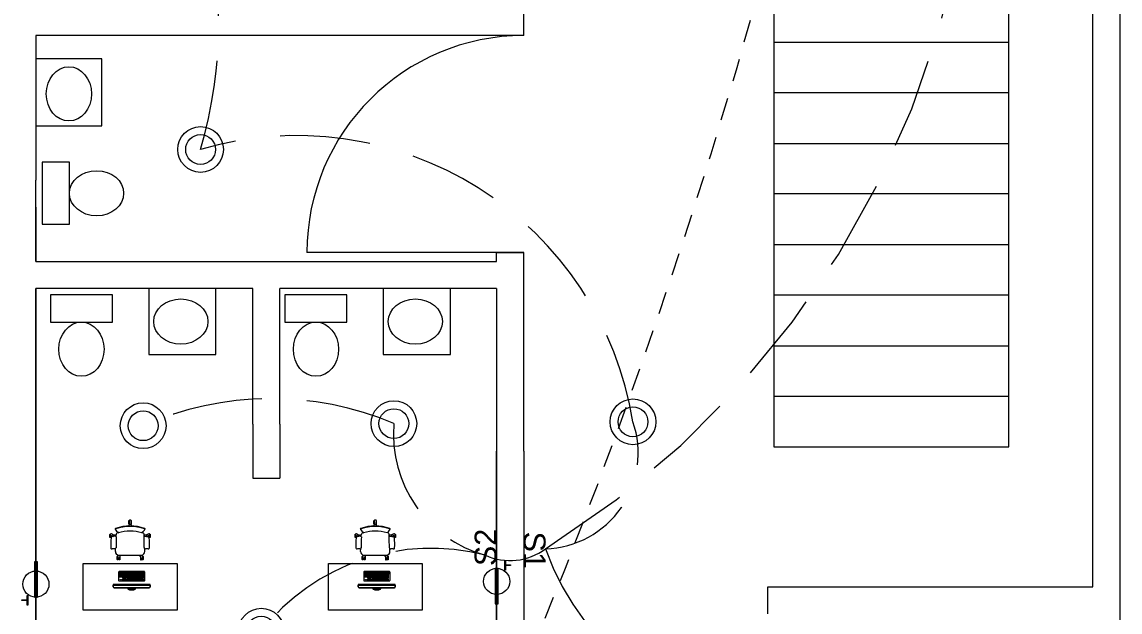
# Model space of a CAD drawing. Header units: millimetres. Extents: x -461 to 1315, y -154 to 152.
# Drawn here: x -433.88 to -427.81, y -151.2 to -147.94 of the extents above; entities that cross this region are included whole.
import ezdxf

# ---------------------------------------------------------------- set-up
doc = ezdxf.new("R2010")
doc.units = ezdxf.units.MM
doc.linetypes.add('DASHED', pattern=[0.75, 0.5, -0.25])
doc.linetypes.add('HIDDEN2', pattern=[0.1875, 0.125, -0.0625])
doc.layers.get('0').update_dxf_attribs({"lineweight": 13})
for name, color, linetype, lineweight in [('A-DOOR', 251, 'Continuous', 13), ('A-FURN', 46, 'Continuous', 13), ('A-WALL', 253, 'Continuous', 15), ('C-SSWR', 3, 'Continuous', 13), ('E-CABL', 201, 'HIDDEN2', 13), ('E-CONT', 222, 'DASHED', 13), ('E-LITE', 40, 'Continuous', 13), ('E-LTNG', 40, 'Continuous', 13), ('S-STRS', 4, 'Continuous', 13)]:
    doc.layers.add(name, color=color, linetype=linetype, lineweight=lineweight)
doc.styles.get("Standard").update_dxf_attribs({"font": 'arial.ttf'})

# ---------------------------------------------------------------- blocks, each defined once
blk = doc.blocks.new('RETIE-PANELLED18W')
at = {"lineweight": 5}
for radius in [28.2, 18.4]:
    blk.add_circle((1123.2, 1710.9), radius, dxfattribs=at)
blk = doc.blocks.new('RETIE-INTERRUPTORSENCILLO')
at = {"insert": (1124.12, 1538.77), "char_height": 18.612, "attachment_point": 1}
blk.add_mtext_dynamic_manual_height_columns('S2', width=368.9641, gutter_width=93.06, heights=[0], dxfattribs=at)
blk = doc.blocks.new('RETIE-INTERRUPTORSENCILLOIND')
at = {"insert": (1125.5, 1500.32), "char_height": 2.5, "attachment_point": 1}
blk.add_mtext_dynamic_manual_height_columns('{\\H7.4448x;S1}', width=81.3482, gutter_width=12.5, heights=[15.73], dxfattribs=at)
blk = doc.blocks.new('RETIE-Toma corriente monofásico')
h = blk.add_hatch(color=256)
h.dxf.hatch_style = 1
h.paths.add_polyline_path([(-177, 21), (-305, 21), (-305, 11), (-177, 11, -0.014858)])
h.paths.add_polyline_path([(176, 21), (-177, 21, 0.014858), (-177, 11), (177, 11)])
h.paths.add_polyline_path([(-178, -9), (-305, -9), (-305, -20), (-177, -20, -0.014847)])
h.paths.add_polyline_path([(177, -9), (-178, -9, 0.014847), (-177, -20), (177, -20)])
h = blk.add_hatch(color=256)
h.dxf.hatch_style = 1
h.paths.add_polyline_path([(155, -110), (155, -120), (286, -120), (286, -110)])
h.paths.add_polyline_path([(216, -190), (225, -190), (225, -120), (216, -120)])
for points in [[(176, 21), (-305, 21), (-305, 11), (177, 11)], [(177, -9), (-305, -9), (-305, -20), (177, -20)], [(155, -110), (286, -110), (286, -120), (155, -120)], [(216, -120), (225, -120), (225, -190), (216, -190)]]:
    blk.add_lwpolyline(points, close=True)
blk.add_circle((0, 0), 178)
blk = doc.blocks.new('*U159')
at = {"layer": 'E-LITE', "ltscale": 2}
for p, q in [((18904, 41906), (18904, 41868)), ((18933, 41906), (18933, 41868)), ((18607, 41656), (18607, 41674)), ((18608, 41656), (18608, 41674)), ((18612, 41673), (18625, 41668)), ((18621, 41700), (18664, 41686)), ((18622, 41669), (18622, 41663)), ((18644, 41681), (18653, 41684)), ((18679, 41663), (18680, 41692)), ((19158, 41663), (19157, 41691)), ((19217, 41700), (19173, 41686)), ((19194, 41681), (19184, 41684)), ((19226, 41673), (19212, 41668)), ((19215, 41669), (19215, 41663)), ((19230, 41656), (19230, 41674)), ((19231, 41656), (19231, 41674)), ((18655, 41451), (18613, 41451)), ((18668, 41407), (18670, 41456)), ((19169, 41407), (19167, 41456)), ((19225, 41451), (19183, 41451)), ((18721, 41339), (18726, 41347)), ((18723, 41347), (19115, 41347)), ((18744, 41323), (18762, 41347)), ((19094, 41323), (19076, 41347)), ((19117, 41339), (19111, 41347))]:
    blk.add_line(p, q, dxfattribs=at)
at = {"layer": 'E-LITE'}
for p, q in [((18762, 41053), (18780, 41053)), ((18805, 41053), (18805, 41038)), ((18825, 41053), (18825, 41038)), ((18825, 41033), (18825, 41017)), ((18845, 41053), (18845, 41038)), ((18887, 41054), (18905, 41054)), ((18905, 41054), (18905, 41038)), ((18905, 41054), (18905, 41038)), ((18925, 41054), (18925, 41038)), ((18925, 41035), (18925, 41019)), ((18945, 41054), (18945, 41038)), ((18945, 41035), (18945, 41019)), ((18965, 41035), (18965, 41019)), ((18968, 41054), (18985, 41054)), ((18985, 41038), (18968, 41038)), ((18985, 41035), (18985, 41019)), ((18988, 41054), (19006, 41054)), ((19006, 41038), (18988, 41038)), ((19006, 41035), (19006, 41019)), ((19008, 41054), (19026, 41054)), ((19026, 41038), (19008, 41038)), ((19026, 41035), (19026, 41019)), ((19046, 41035), (19046, 41019)), ((19066, 41054), (19066, 41038)), ((19066, 41035), (19066, 41019)), ((19087, 41054), (19087, 41038)), ((19087, 41035), (19087, 41019)), ((19107, 41054), (19107, 41038)), ((19107, 41035), (19107, 41019)), ((18805, 41013), (18805, 40997)), ((18805, 40992), (18805, 40977)), ((18805, 40971), (18805, 40955)), ((18805, 40934), (18805, 40918)), ((18825, 41013), (18825, 40997)), ((18825, 40992), (18825, 40977)), ((18825, 40971), (18825, 40955)), ((18825, 40934), (18825, 40918)), ((18845, 41013), (18845, 40997)), ((18845, 40992), (18845, 40977)), ((18845, 40971), (18845, 40955)), ((18845, 40934), (18845, 40918)), ((18876, 40934), (18876, 40918)), ((18896, 40934), (18896, 40918)), ((18905, 40992), (18905, 40977)), ((18905, 40971), (18905, 40955)), ((18917, 40934), (18917, 40918)), ((18925, 41013), (18925, 40997)), ((18925, 40992), (18925, 40977)), ((18925, 40971), (18925, 40955)), ((18937, 40934), (18937, 40918)), ((18945, 41013), (18945, 40997)), ((18945, 40992), (18945, 40977)), ((18945, 40971), (18945, 40955)), ((18965, 41013), (18965, 40997)), ((18965, 40992), (18965, 40977)), ((18965, 40971), (18965, 40955)), ((18967, 40934), (18967, 40918)), ((18985, 41013), (18985, 40997)), ((18985, 40992), (18985, 40977)), ((18985, 40971), (18985, 40955)), ((18987, 40934), (18987, 40918)), ((19006, 41013), (19006, 40997)), ((19006, 40992), (19006, 40977)), ((19006, 40971), (19006, 40955)), ((19007, 40934), (19007, 40918)), ((19026, 41013), (19026, 40997)), ((19026, 40992), (19026, 40977)), ((19026, 40971), (19026, 40955)), ((19028, 40934), (19028, 40918)), ((19046, 41013), (19046, 40997)), ((19046, 40992), (19046, 40977)), ((19046, 40971), (19046, 40955)), ((19058, 40934), (19058, 40918)), ((19066, 41013), (19066, 40997)), ((19066, 40992), (19066, 40977)), ((19066, 40971), (19066, 40955)), ((19078, 40934), (19078, 40918)), ((19087, 41013), (19087, 40997)), ((19087, 40992), (19087, 40977)), ((19087, 40971), (19087, 40955)), ((19098, 40934), (19098, 40918)), ((19107, 41013), (19107, 40997)), ((19107, 40992), (19107, 40977)), ((19107, 40971), (19107, 40955)), ((19118, 40934), (19118, 40918)), ((19127, 41013), (19127, 40997)), ((19127, 40992), (19127, 40977)), ((19127, 40971), (19127, 40955)), ((19260, 40835), (18629, 40835)), ((18629, 40835), (18629, 40805)), ((18644, 40790), (19245, 40790)), ((18873, 40781), (18873, 40790)), ((19015, 40782), (19015, 40790))]:
    blk.add_line(p, q, dxfattribs=at)
for points in [[(18945, 41842), (18941, 41868), (18897, 41868), (18893, 41842)], [(18667, 41668), (18609, 41656)], [(19171, 41668), (19229, 41656)], [(18780, 41038), (18780, 41053), (18742, 41053), (18742, 41038), (18780, 41038), (18762, 41038)], [(18855, 41038), (18855, 41054), (18884, 41054), (18884, 41038), (18855, 41038)], [(19028, 41054), (19046, 41054), (19046, 41038), (19046, 41054), (18948, 41054), (18948, 41038), (19046, 41038), (19028, 41038)], [(19127, 41054), (19109, 41054), (19109, 41038), (19127, 41038)], [(19109, 41054), (19147, 41054), (19147, 41038), (19109, 41038)], [(19127, 41035), (19109, 41035), (19109, 41019), (19127, 41019)], [(19109, 41035), (19147, 41035), (19147, 41019), (19109, 41019)], [(18629, 40805), (18629, 40835)], [(19245, 40790), (18644, 40790)], [(19260, 40835), (19260, 40805)]]:
    blk.add_lwpolyline(points, dxfattribs=at)
at = {"layer": 'E-LITE', "ltscale": 2}
for points in [[(18904, 41877), (18899, 41877), (18895, 41880), (18895, 41933), (18899, 41937), (18903, 41937)], [(18933, 41877), (18939, 41877), (18942, 41880), (18942, 41933), (18939, 41937), (18934, 41937)], [(18589, 41676), (18589, 41645), (18588, 41644), (18578, 41644), (18575, 41648), (18575, 41700), (18578, 41704), (18583, 41704)], [(18595, 41645), (18590, 41645), (18590, 41675)], [(18614, 41704), (18618, 41704), (18622, 41700), (18622, 41699)], [(19224, 41704), (19219, 41704), (19215, 41700), (19215, 41699)], [(19248, 41675), (19248, 41645), (19243, 41645)], [(19255, 41704), (19259, 41704), (19263, 41700), (19263, 41647), (19259, 41644), (19250, 41644), (19249, 41645), (19249, 41675)], [(18712, 41299), (18712, 41269), (18711, 41267), (18701, 41267), (18697, 41271), (18697, 41324), (18701, 41327), (18706, 41327)], [(18729, 41298), (18729, 41269), (18713, 41269), (18713, 41298)], [(18745, 41324), (18745, 41271), (18741, 41267), (18731, 41267), (18730, 41269), (18730, 41299)], [(19093, 41324), (19093, 41271), (19096, 41267), (19106, 41267), (19107, 41268), (19107, 41299)], [(19125, 41298), (19125, 41268), (19108, 41268), (19108, 41298)], [(19132, 41327), (19137, 41327), (19140, 41324), (19140, 41271), (19137, 41267), (19127, 41267), (19126, 41268), (19126, 41299)]]:
    blk.add_lwpolyline(points, dxfattribs=at)
at = {"layer": 'E-LITE'}
for points in [[(19719, 41205), (19719, 40405), (18119, 40405), (18119, 41205)], [(18722, 41053), (18722, 41038), (18740, 41038), (18740, 41053)], [(18722, 41035), (18722, 41019), (18740, 41019), (18740, 41035)], [(18742, 41035), (18742, 41019), (18760, 41019), (18760, 41035)], [(18762, 41035), (18762, 41019), (18780, 41019), (18780, 41035)], [(18787, 41053), (18787, 41038), (18805, 41038), (18805, 41053)], [(18807, 41053), (18807, 41038), (18825, 41038), (18825, 41053)], [(18807, 41033), (18807, 41017), (18825, 41017), (18825, 41033)], [(18828, 41053), (18828, 41038), (18845, 41038), (18845, 41053)], [(18905, 41035), (18905, 41019), (18855, 41019), (18855, 41035)], [(18887, 41054), (18887, 41038), (18905, 41038), (18905, 41054)], [(18907, 41054), (18907, 41038), (18925, 41038), (18925, 41054)], [(18907, 41035), (18907, 41019), (18925, 41019), (18925, 41035)], [(18927, 41054), (18927, 41038), (18945, 41038), (18945, 41054)], [(18927, 41035), (18927, 41019), (18945, 41019), (18945, 41035)], [(18948, 41035), (18948, 41019), (18965, 41019), (18965, 41035)], [(18968, 41035), (18968, 41019), (18985, 41019), (18985, 41035)], [(18988, 41035), (18988, 41019), (19006, 41019), (19006, 41035)], [(19008, 41035), (19008, 41019), (19026, 41019), (19026, 41035)], [(19028, 41035), (19028, 41019), (19046, 41019), (19046, 41035)], [(19049, 41054), (19049, 41038), (19066, 41038), (19066, 41054)], [(19049, 41035), (19049, 41019), (19066, 41019), (19066, 41035)], [(19069, 41054), (19069, 41038), (19087, 41038), (19087, 41054)], [(19069, 41035), (19069, 41019), (19087, 41019), (19087, 41035)], [(19089, 41054), (19089, 41038), (19107, 41038), (19107, 41054)], [(19089, 41035), (19089, 41019), (19107, 41019), (19107, 41035)], [(18629, 40835), (19260, 40835), (19260, 40845), (18629, 40845)], [(18722, 41013), (18722, 40997), (18740, 40997), (18740, 41013)], [(18722, 40992), (18722, 40977), (18740, 40977), (18740, 40992)], [(18742, 41013), (18742, 40997), (18760, 40997), (18760, 41013)], [(18742, 40992), (18742, 40977), (18760, 40977), (18760, 40992)], [(18762, 41013), (18762, 40997), (18780, 40997), (18780, 41013)], [(18762, 40992), (18762, 40977), (18780, 40977), (18780, 40992)], [(18787, 41013), (18787, 40997), (18805, 40997), (18805, 41013)], [(18787, 40992), (18787, 40977), (18805, 40977), (18805, 40992)], [(18787, 40971), (18787, 40955), (18805, 40955), (18805, 40971)], [(18787, 40934), (18787, 40918), (18805, 40918), (18805, 40934)], [(18807, 41013), (18807, 40997), (18825, 40997), (18825, 41013)], [(18807, 40992), (18807, 40977), (18825, 40977), (18825, 40992)], [(18807, 40971), (18807, 40955), (18825, 40955), (18825, 40971)], [(18807, 40934), (18807, 40918), (18825, 40918), (18825, 40934)], [(18828, 41013), (18828, 40997), (18845, 40997), (18845, 41013)], [(18828, 40992), (18828, 40977), (18845, 40977), (18845, 40992)], [(18828, 40971), (18828, 40955), (18845, 40955), (18845, 40971)], [(18828, 40934), (18828, 40918), (18845, 40918), (18845, 40934)], [(18855, 40998), (18855, 41013), (18892, 41013), (18892, 40998)], [(18855, 40977), (18855, 40993), (18881, 40993), (18881, 40977)], [(18884, 40955), (18855, 40955), (18855, 40971), (18884, 40971)], [(18858, 40934), (18858, 40918), (18876, 40918), (18876, 40934)], [(18879, 40934), (18879, 40918), (18896, 40918), (18896, 40934)], [(18887, 40992), (18887, 40977), (18905, 40977), (18905, 40992)], [(18887, 40971), (18887, 40955), (18905, 40955), (18905, 40971)], [(18899, 40934), (18899, 40918), (18917, 40918), (18917, 40934)], [(18907, 41013), (18907, 40997), (18925, 40997), (18925, 41013)], [(18907, 40992), (18907, 40977), (18925, 40977), (18925, 40992)], [(18907, 40971), (18907, 40955), (18925, 40955), (18925, 40971)], [(18919, 40934), (18919, 40918), (18937, 40918), (18937, 40934)], [(18927, 41013), (18927, 40997), (18945, 40997), (18945, 41013)], [(18927, 40992), (18927, 40977), (18945, 40977), (18945, 40992)], [(18927, 40971), (18927, 40955), (18945, 40955), (18945, 40971)], [(18948, 41013), (18948, 40997), (18965, 40997), (18965, 41013)], [(18948, 40992), (18948, 40977), (18965, 40977), (18965, 40992)], [(18948, 40971), (18948, 40955), (18965, 40955), (18965, 40971)], [(18949, 40934), (18949, 40918), (18967, 40918), (18967, 40934)], [(18968, 41013), (18968, 40997), (18985, 40997), (18985, 41013)], [(18968, 40992), (18968, 40977), (18985, 40977), (18985, 40992)], [(18968, 40971), (18968, 40955), (18985, 40955), (18985, 40971)], [(18970, 40934), (18970, 40918), (18987, 40918), (18987, 40934)], [(18988, 41013), (18988, 40997), (19006, 40997), (19006, 41013)], [(18988, 40992), (18988, 40977), (19006, 40977), (19006, 40992)], [(18988, 40971), (18988, 40955), (19006, 40955), (19006, 40971)], [(18990, 40934), (18990, 40918), (19007, 40918), (19007, 40934)], [(19008, 41013), (19008, 40997), (19026, 40997), (19026, 41013)], [(19008, 40992), (19008, 40977), (19026, 40977), (19026, 40992)], [(19008, 40971), (19008, 40955), (19026, 40955), (19026, 40971)], [(19010, 40934), (19010, 40918), (19028, 40918), (19028, 40934)], [(19028, 41013), (19028, 40997), (19046, 40997), (19046, 41013)], [(19028, 40992), (19028, 40977), (19046, 40977), (19046, 40992)], [(19028, 40971), (19028, 40955), (19046, 40955), (19046, 40971)], [(19040, 40934), (19040, 40918), (19058, 40918), (19058, 40934)], [(19049, 41013), (19049, 40997), (19066, 40997), (19066, 41013)], [(19049, 40992), (19049, 40977), (19066, 40977), (19066, 40992)], [(19049, 40971), (19049, 40955), (19066, 40955), (19066, 40971)], [(19060, 40934), (19060, 40918), (19078, 40918), (19078, 40934)], [(19069, 41013), (19069, 40997), (19087, 40997), (19087, 41013)], [(19069, 40992), (19069, 40977), (19087, 40977), (19087, 40992)], [(19069, 40971), (19069, 40955), (19087, 40955), (19087, 40971)], [(19080, 40934), (19080, 40918), (19098, 40918), (19098, 40934)], [(19089, 41013), (19089, 40997), (19107, 40997), (19107, 41013)], [(19089, 40992), (19089, 40977), (19107, 40977), (19107, 40992)], [(19089, 40971), (19089, 40955), (19107, 40955), (19107, 40971)], [(19101, 40934), (19101, 40918), (19118, 40918), (19118, 40934)], [(19109, 41013), (19109, 40997), (19127, 40997), (19127, 41013)], [(19109, 40992), (19109, 40977), (19127, 40977), (19127, 40992)], [(19109, 40971), (19109, 40955), (19127, 40955), (19127, 40971)], [(19130, 41013), (19130, 40997), (19147, 40997), (19147, 41013)], [(19130, 40992), (19130, 40977), (19147, 40977), (19147, 40992)], [(19130, 40971), (19130, 40955), (19147, 40955), (19147, 40971)], [(19130, 40934), (19130, 40918), (19147, 40918), (19147, 40934)], [(18900, 40790), (18988, 40790), (18988, 40763), (18900, 40763)]]:
    blk.add_lwpolyline(points, close=True, dxfattribs=at)
blk.add_lwpolyline([(19171, 41050, 0.414214), (19156, 41065), (18736, 41065, 0.414214), (18721, 41050), (18721, 40920, 0.414214), (18736, 40905), (19156, 40905, 0.414214), (19171, 40920)], format="xyb", close=True, dxfattribs=at)
blk.add_lwpolyline([(19245, 40790, 0.414214), (19260, 40805), (19260, 40835)], format="xyb", dxfattribs=at)
for centre in [(18731, 40927), (18751, 40927), (18771, 40927)]:
    blk.add_circle(centre, 2.59, dxfattribs=at)
at = {"layer": 'E-LITE', "ltscale": 2}
for centre, radius, start, end in [((18675, 41793), 11.1, 111.0959, 214.6187), ((18677, 41787), 11.1, 111.0959, 181.3726), ((18918, 41944), 297, 212.0445, 226.7544), ((18919, 41041), 801, 71.9883, 107.9957), ((18919, 41041), 794, 71.9883, 107.9957), ((18919, 41925), 19.1, 328.5245, 211.4595), ((18884, 41906), 20, 0.2015, 26.7074), ((18953, 41906), 20, 153.2765, 179.7824), ((18920, 41944), 297, 313.2296, 327.9394), ((19160, 41787), 11.1, 358.6113, 68.888), ((19162, 41793), 11.1, 325.3652, 68.888), ((18598, 41692), 19.1, 40.5245, 283.4595), ((19430, 41541), 843, 173.3476, 184.9047), ((18613, 41637), 19.6, 101.3843, 176.0675), ((18606, 41654), 20, 72.2015, 98.7074), ((18627, 41719), 20, 225.2765, 251.7824), ((18651, 41650), 31.9, 103.7502, 164.579), ((18709, 41457), 234, 97.1189, 103.7502), ((18669, 41656), 12.1, 357.6388, 99.6107), ((24194, 41493), 5515, 178.3138, 180.2072), ((18740, 41689), 59.8, 126.264, 177.3892), ((18725, 41739), 15.3, 226.9603, 245.5958), ((18919, 41061), 693, 73.1968, 106.7872), ((19113, 41739), 15.3, 294.3882, 313.0237), ((19098, 41689), 59.8, 2.5947, 54.0612), ((19169, 41656), 12.1, 80.3732, 182.3452), ((13644, 41495), 5515, 359.7768, 1.6701), ((19129, 41457), 234, 76.2338, 82.865), ((19186, 41650), 31.9, 15.4049, 76.2338), ((19211, 41719), 20, 288.2015, 314.7074), ((19239, 41692), 19.1, 256.5245, 139.4595), ((19232, 41654), 20, 81.2765, 107.7824), ((19225, 41637), 19.6, 3.9165, 78.5997), ((18408, 41541), 843, 355.0792, 6.6363), ((18610, 41471), 20.1, 185.0365, 276.0047), ((18657, 41473), 22.2, 265.0418, 0.9316), ((18725, 41404), 57, 177.5729, 267.8185), ((19112, 41404), 57, 272.1654, 2.411), ((19181, 41473), 22.2, 179.0523, 274.9421), ((19227, 41471), 20.1, 263.9792, 354.9474), ((18721, 41316), 19.1, 112.5245, 355.4595), ((18704, 41351), 20, 297.2765, 323.7824), ((18760, 41311), 20, 144.2015, 170.7074), ((19078, 41311), 20, 9.2765, 35.7824), ((19117, 41316), 19.1, 184.5245, 67.4595), ((19133, 41351), 20, 216.2015, 242.7074)]:
    blk.add_arc(centre, radius, start, end, dxfattribs=at)
at = {"layer": 'E-LITE'}
blk.add_arc((18644, 40805), 15, 180, 270, dxfattribs=at)
blk.add_ellipse((18944, 40781), major_axis=(-70.7, -0.3), ratio=0.422033, start_param=6.279959, end_param=9.484348, dxfattribs=at)
blk = doc.blocks.new('*U160')
at = {"layer": 'E-LITE', "ltscale": 2}
for p, q in [((18904, 41906), (18904, 41868)), ((18933, 41906), (18933, 41868)), ((18607, 41656), (18607, 41674)), ((18608, 41656), (18608, 41674)), ((18612, 41673), (18625, 41668)), ((18621, 41700), (18664, 41686)), ((18622, 41669), (18622, 41663)), ((18644, 41681), (18653, 41684)), ((18679, 41663), (18680, 41692)), ((19158, 41663), (19157, 41691)), ((19217, 41700), (19173, 41686)), ((19194, 41681), (19184, 41684)), ((19226, 41673), (19212, 41668)), ((19215, 41669), (19215, 41663)), ((19230, 41656), (19230, 41674)), ((19231, 41656), (19231, 41674)), ((18655, 41451), (18613, 41451)), ((18668, 41407), (18670, 41456)), ((19169, 41407), (19167, 41456)), ((19225, 41451), (19183, 41451)), ((18721, 41339), (18726, 41347)), ((18723, 41347), (19115, 41347)), ((18744, 41323), (18762, 41347)), ((19094, 41323), (19076, 41347)), ((19117, 41339), (19111, 41347))]:
    blk.add_line(p, q, dxfattribs=at)
at = {"layer": 'E-LITE'}
for p, q in [((18762, 41053), (18780, 41053)), ((18805, 41053), (18805, 41038)), ((18825, 41053), (18825, 41038)), ((18825, 41033), (18825, 41017)), ((18845, 41053), (18845, 41038)), ((18887, 41054), (18905, 41054)), ((18905, 41054), (18905, 41038)), ((18905, 41054), (18905, 41038)), ((18925, 41054), (18925, 41038)), ((18925, 41035), (18925, 41019)), ((18945, 41054), (18945, 41038)), ((18945, 41035), (18945, 41019)), ((18965, 41035), (18965, 41019)), ((18968, 41054), (18985, 41054)), ((18985, 41038), (18968, 41038)), ((18985, 41035), (18985, 41019)), ((18988, 41054), (19006, 41054)), ((19006, 41038), (18988, 41038)), ((19006, 41035), (19006, 41019)), ((19008, 41054), (19026, 41054)), ((19026, 41038), (19008, 41038)), ((19026, 41035), (19026, 41019)), ((19046, 41035), (19046, 41019)), ((19066, 41054), (19066, 41038)), ((19066, 41035), (19066, 41019)), ((19087, 41054), (19087, 41038)), ((19087, 41035), (19087, 41019)), ((19107, 41054), (19107, 41038)), ((19107, 41035), (19107, 41019)), ((18805, 41013), (18805, 40997)), ((18805, 40992), (18805, 40977)), ((18805, 40971), (18805, 40955)), ((18805, 40934), (18805, 40918)), ((18825, 41013), (18825, 40997)), ((18825, 40992), (18825, 40977)), ((18825, 40971), (18825, 40955)), ((18825, 40934), (18825, 40918)), ((18845, 41013), (18845, 40997)), ((18845, 40992), (18845, 40977)), ((18845, 40971), (18845, 40955)), ((18845, 40934), (18845, 40918)), ((18876, 40934), (18876, 40918)), ((18896, 40934), (18896, 40918)), ((18905, 40992), (18905, 40977)), ((18905, 40971), (18905, 40955)), ((18917, 40934), (18917, 40918)), ((18925, 41013), (18925, 40997)), ((18925, 40992), (18925, 40977)), ((18925, 40971), (18925, 40955)), ((18937, 40934), (18937, 40918)), ((18945, 41013), (18945, 40997)), ((18945, 40992), (18945, 40977)), ((18945, 40971), (18945, 40955)), ((18965, 41013), (18965, 40997)), ((18965, 40992), (18965, 40977)), ((18965, 40971), (18965, 40955)), ((18967, 40934), (18967, 40918)), ((18985, 41013), (18985, 40997)), ((18985, 40992), (18985, 40977)), ((18985, 40971), (18985, 40955)), ((18987, 40934), (18987, 40918)), ((19006, 41013), (19006, 40997)), ((19006, 40992), (19006, 40977)), ((19006, 40971), (19006, 40955)), ((19007, 40934), (19007, 40918)), ((19026, 41013), (19026, 40997)), ((19026, 40992), (19026, 40977)), ((19026, 40971), (19026, 40955)), ((19028, 40934), (19028, 40918)), ((19046, 41013), (19046, 40997)), ((19046, 40992), (19046, 40977)), ((19046, 40971), (19046, 40955)), ((19058, 40934), (19058, 40918)), ((19066, 41013), (19066, 40997)), ((19066, 40992), (19066, 40977)), ((19066, 40971), (19066, 40955)), ((19078, 40934), (19078, 40918)), ((19087, 41013), (19087, 40997)), ((19087, 40992), (19087, 40977)), ((19087, 40971), (19087, 40955)), ((19098, 40934), (19098, 40918)), ((19107, 41013), (19107, 40997)), ((19107, 40992), (19107, 40977)), ((19107, 40971), (19107, 40955)), ((19118, 40934), (19118, 40918)), ((19127, 41013), (19127, 40997)), ((19127, 40992), (19127, 40977)), ((19127, 40971), (19127, 40955)), ((19260, 40835), (18629, 40835)), ((18629, 40835), (18629, 40805)), ((18644, 40790), (19245, 40790)), ((18873, 40781), (18873, 40790)), ((19015, 40782), (19015, 40790))]:
    blk.add_line(p, q, dxfattribs=at)
for points in [[(18945, 41842), (18941, 41868), (18897, 41868), (18893, 41842)], [(18667, 41668), (18609, 41656)], [(19171, 41668), (19229, 41656)], [(18780, 41038), (18780, 41053), (18742, 41053), (18742, 41038), (18780, 41038), (18762, 41038)], [(18855, 41038), (18855, 41054), (18884, 41054), (18884, 41038), (18855, 41038)], [(19028, 41054), (19046, 41054), (19046, 41038), (19046, 41054), (18948, 41054), (18948, 41038), (19046, 41038), (19028, 41038)], [(19127, 41054), (19109, 41054), (19109, 41038), (19127, 41038)], [(19109, 41054), (19147, 41054), (19147, 41038), (19109, 41038)], [(19127, 41035), (19109, 41035), (19109, 41019), (19127, 41019)], [(19109, 41035), (19147, 41035), (19147, 41019), (19109, 41019)], [(18629, 40805), (18629, 40835)], [(19245, 40790), (18644, 40790)], [(19260, 40835), (19260, 40805)]]:
    blk.add_lwpolyline(points, dxfattribs=at)
at = {"layer": 'E-LITE', "ltscale": 2}
for points in [[(18904, 41877), (18899, 41877), (18895, 41880), (18895, 41933), (18899, 41937), (18903, 41937)], [(18933, 41877), (18939, 41877), (18942, 41880), (18942, 41933), (18939, 41937), (18934, 41937)], [(18589, 41676), (18589, 41645), (18588, 41644), (18578, 41644), (18575, 41648), (18575, 41700), (18578, 41704), (18583, 41704)], [(18595, 41645), (18590, 41645), (18590, 41675)], [(18614, 41704), (18618, 41704), (18622, 41700), (18622, 41699)], [(19224, 41704), (19219, 41704), (19215, 41700), (19215, 41699)], [(19248, 41675), (19248, 41645), (19243, 41645)], [(19255, 41704), (19259, 41704), (19263, 41700), (19263, 41647), (19259, 41644), (19250, 41644), (19249, 41645), (19249, 41675)], [(18712, 41299), (18712, 41269), (18711, 41267), (18701, 41267), (18697, 41271), (18697, 41324), (18701, 41327), (18706, 41327)], [(18729, 41298), (18729, 41269), (18713, 41269), (18713, 41298)], [(18745, 41324), (18745, 41271), (18741, 41267), (18731, 41267), (18730, 41269), (18730, 41299)], [(19093, 41324), (19093, 41271), (19096, 41267), (19106, 41267), (19107, 41268), (19107, 41299)], [(19125, 41298), (19125, 41268), (19108, 41268), (19108, 41298)], [(19132, 41327), (19137, 41327), (19140, 41324), (19140, 41271), (19137, 41267), (19127, 41267), (19126, 41268), (19126, 41299)]]:
    blk.add_lwpolyline(points, dxfattribs=at)
at = {"layer": 'E-LITE'}
for points in [[(19719, 41205), (19719, 40405), (18119, 40405), (18119, 41205)], [(18722, 41053), (18722, 41038), (18740, 41038), (18740, 41053)], [(18722, 41035), (18722, 41019), (18740, 41019), (18740, 41035)], [(18742, 41035), (18742, 41019), (18760, 41019), (18760, 41035)], [(18762, 41035), (18762, 41019), (18780, 41019), (18780, 41035)], [(18787, 41053), (18787, 41038), (18805, 41038), (18805, 41053)], [(18807, 41053), (18807, 41038), (18825, 41038), (18825, 41053)], [(18807, 41033), (18807, 41017), (18825, 41017), (18825, 41033)], [(18828, 41053), (18828, 41038), (18845, 41038), (18845, 41053)], [(18905, 41035), (18905, 41019), (18855, 41019), (18855, 41035)], [(18887, 41054), (18887, 41038), (18905, 41038), (18905, 41054)], [(18907, 41054), (18907, 41038), (18925, 41038), (18925, 41054)], [(18907, 41035), (18907, 41019), (18925, 41019), (18925, 41035)], [(18927, 41054), (18927, 41038), (18945, 41038), (18945, 41054)], [(18927, 41035), (18927, 41019), (18945, 41019), (18945, 41035)], [(18948, 41035), (18948, 41019), (18965, 41019), (18965, 41035)], [(18968, 41035), (18968, 41019), (18985, 41019), (18985, 41035)], [(18988, 41035), (18988, 41019), (19006, 41019), (19006, 41035)], [(19008, 41035), (19008, 41019), (19026, 41019), (19026, 41035)], [(19028, 41035), (19028, 41019), (19046, 41019), (19046, 41035)], [(19049, 41054), (19049, 41038), (19066, 41038), (19066, 41054)], [(19049, 41035), (19049, 41019), (19066, 41019), (19066, 41035)], [(19069, 41054), (19069, 41038), (19087, 41038), (19087, 41054)], [(19069, 41035), (19069, 41019), (19087, 41019), (19087, 41035)], [(19089, 41054), (19089, 41038), (19107, 41038), (19107, 41054)], [(19089, 41035), (19089, 41019), (19107, 41019), (19107, 41035)], [(18629, 40835), (19260, 40835), (19260, 40845), (18629, 40845)], [(18722, 41013), (18722, 40997), (18740, 40997), (18740, 41013)], [(18722, 40992), (18722, 40977), (18740, 40977), (18740, 40992)], [(18742, 41013), (18742, 40997), (18760, 40997), (18760, 41013)], [(18742, 40992), (18742, 40977), (18760, 40977), (18760, 40992)], [(18762, 41013), (18762, 40997), (18780, 40997), (18780, 41013)], [(18762, 40992), (18762, 40977), (18780, 40977), (18780, 40992)], [(18787, 41013), (18787, 40997), (18805, 40997), (18805, 41013)], [(18787, 40992), (18787, 40977), (18805, 40977), (18805, 40992)], [(18787, 40971), (18787, 40955), (18805, 40955), (18805, 40971)], [(18787, 40934), (18787, 40918), (18805, 40918), (18805, 40934)], [(18807, 41013), (18807, 40997), (18825, 40997), (18825, 41013)], [(18807, 40992), (18807, 40977), (18825, 40977), (18825, 40992)], [(18807, 40971), (18807, 40955), (18825, 40955), (18825, 40971)], [(18807, 40934), (18807, 40918), (18825, 40918), (18825, 40934)], [(18828, 41013), (18828, 40997), (18845, 40997), (18845, 41013)], [(18828, 40992), (18828, 40977), (18845, 40977), (18845, 40992)], [(18828, 40971), (18828, 40955), (18845, 40955), (18845, 40971)], [(18828, 40934), (18828, 40918), (18845, 40918), (18845, 40934)], [(18855, 40998), (18855, 41013), (18892, 41013), (18892, 40998)], [(18855, 40977), (18855, 40993), (18881, 40993), (18881, 40977)], [(18884, 40955), (18855, 40955), (18855, 40971), (18884, 40971)], [(18858, 40934), (18858, 40918), (18876, 40918), (18876, 40934)], [(18879, 40934), (18879, 40918), (18896, 40918), (18896, 40934)], [(18887, 40992), (18887, 40977), (18905, 40977), (18905, 40992)], [(18887, 40971), (18887, 40955), (18905, 40955), (18905, 40971)], [(18899, 40934), (18899, 40918), (18917, 40918), (18917, 40934)], [(18907, 41013), (18907, 40997), (18925, 40997), (18925, 41013)], [(18907, 40992), (18907, 40977), (18925, 40977), (18925, 40992)], [(18907, 40971), (18907, 40955), (18925, 40955), (18925, 40971)], [(18919, 40934), (18919, 40918), (18937, 40918), (18937, 40934)], [(18927, 41013), (18927, 40997), (18945, 40997), (18945, 41013)], [(18927, 40992), (18927, 40977), (18945, 40977), (18945, 40992)], [(18927, 40971), (18927, 40955), (18945, 40955), (18945, 40971)], [(18948, 41013), (18948, 40997), (18965, 40997), (18965, 41013)], [(18948, 40992), (18948, 40977), (18965, 40977), (18965, 40992)], [(18948, 40971), (18948, 40955), (18965, 40955), (18965, 40971)], [(18949, 40934), (18949, 40918), (18967, 40918), (18967, 40934)], [(18968, 41013), (18968, 40997), (18985, 40997), (18985, 41013)], [(18968, 40992), (18968, 40977), (18985, 40977), (18985, 40992)], [(18968, 40971), (18968, 40955), (18985, 40955), (18985, 40971)], [(18970, 40934), (18970, 40918), (18987, 40918), (18987, 40934)], [(18988, 41013), (18988, 40997), (19006, 40997), (19006, 41013)], [(18988, 40992), (18988, 40977), (19006, 40977), (19006, 40992)], [(18988, 40971), (18988, 40955), (19006, 40955), (19006, 40971)], [(18990, 40934), (18990, 40918), (19007, 40918), (19007, 40934)], [(19008, 41013), (19008, 40997), (19026, 40997), (19026, 41013)], [(19008, 40992), (19008, 40977), (19026, 40977), (19026, 40992)], [(19008, 40971), (19008, 40955), (19026, 40955), (19026, 40971)], [(19010, 40934), (19010, 40918), (19028, 40918), (19028, 40934)], [(19028, 41013), (19028, 40997), (19046, 40997), (19046, 41013)], [(19028, 40992), (19028, 40977), (19046, 40977), (19046, 40992)], [(19028, 40971), (19028, 40955), (19046, 40955), (19046, 40971)], [(19040, 40934), (19040, 40918), (19058, 40918), (19058, 40934)], [(19049, 41013), (19049, 40997), (19066, 40997), (19066, 41013)], [(19049, 40992), (19049, 40977), (19066, 40977), (19066, 40992)], [(19049, 40971), (19049, 40955), (19066, 40955), (19066, 40971)], [(19060, 40934), (19060, 40918), (19078, 40918), (19078, 40934)], [(19069, 41013), (19069, 40997), (19087, 40997), (19087, 41013)], [(19069, 40992), (19069, 40977), (19087, 40977), (19087, 40992)], [(19069, 40971), (19069, 40955), (19087, 40955), (19087, 40971)], [(19080, 40934), (19080, 40918), (19098, 40918), (19098, 40934)], [(19089, 41013), (19089, 40997), (19107, 40997), (19107, 41013)], [(19089, 40992), (19089, 40977), (19107, 40977), (19107, 40992)], [(19089, 40971), (19089, 40955), (19107, 40955), (19107, 40971)], [(19101, 40934), (19101, 40918), (19118, 40918), (19118, 40934)], [(19109, 41013), (19109, 40997), (19127, 40997), (19127, 41013)], [(19109, 40992), (19109, 40977), (19127, 40977), (19127, 40992)], [(19109, 40971), (19109, 40955), (19127, 40955), (19127, 40971)], [(19130, 41013), (19130, 40997), (19147, 40997), (19147, 41013)], [(19130, 40992), (19130, 40977), (19147, 40977), (19147, 40992)], [(19130, 40971), (19130, 40955), (19147, 40955), (19147, 40971)], [(19130, 40934), (19130, 40918), (19147, 40918), (19147, 40934)], [(18900, 40790), (18988, 40790), (18988, 40763), (18900, 40763)]]:
    blk.add_lwpolyline(points, close=True, dxfattribs=at)
blk.add_lwpolyline([(19171, 41050, 0.414214), (19156, 41065), (18736, 41065, 0.414214), (18721, 41050), (18721, 40920, 0.414214), (18736, 40905), (19156, 40905, 0.414214), (19171, 40920)], format="xyb", close=True, dxfattribs=at)
blk.add_lwpolyline([(19245, 40790, 0.414214), (19260, 40805), (19260, 40835)], format="xyb", dxfattribs=at)
for centre in [(18731, 40927), (18751, 40927), (18771, 40927)]:
    blk.add_circle(centre, 2.59, dxfattribs=at)
at = {"layer": 'E-LITE', "ltscale": 2}
for centre, radius, start, end in [((18675, 41793), 11.1, 111.0959, 214.6187), ((18677, 41787), 11.1, 111.0959, 181.3726), ((18918, 41944), 297, 212.0445, 226.7544), ((18919, 41041), 801, 71.9883, 107.9957), ((18919, 41041), 794, 71.9883, 107.9957), ((18919, 41925), 19.1, 328.5245, 211.4595), ((18884, 41906), 20, 0.2015, 26.7074), ((18953, 41906), 20, 153.2765, 179.7824), ((18920, 41944), 297, 313.2296, 327.9394), ((19160, 41787), 11.1, 358.6113, 68.888), ((19162, 41793), 11.1, 325.3652, 68.888), ((18598, 41692), 19.1, 40.5245, 283.4595), ((19430, 41541), 843, 173.3476, 184.9047), ((18613, 41637), 19.6, 101.3843, 176.0675), ((18606, 41654), 20, 72.2015, 98.7074), ((18627, 41719), 20, 225.2765, 251.7824), ((18651, 41650), 31.9, 103.7502, 164.579), ((18709, 41457), 234, 97.1189, 103.7502), ((18669, 41656), 12.1, 357.6388, 99.6107), ((24194, 41493), 5515, 178.3138, 180.2072), ((18740, 41689), 59.8, 126.264, 177.3892), ((18725, 41739), 15.3, 226.9603, 245.5958), ((18919, 41061), 693, 73.1968, 106.7872), ((19113, 41739), 15.3, 294.3882, 313.0237), ((19098, 41689), 59.8, 2.5947, 54.0612), ((19169, 41656), 12.1, 80.3732, 182.3452), ((13644, 41495), 5515, 359.7768, 1.6701), ((19129, 41457), 234, 76.2338, 82.865), ((19186, 41650), 31.9, 15.4049, 76.2338), ((19211, 41719), 20, 288.2015, 314.7074), ((19239, 41692), 19.1, 256.5245, 139.4595), ((19232, 41654), 20, 81.2765, 107.7824), ((19225, 41637), 19.6, 3.9165, 78.5997), ((18408, 41541), 843, 355.0792, 6.6363), ((18610, 41471), 20.1, 185.0365, 276.0047), ((18657, 41473), 22.2, 265.0418, 0.9316), ((18725, 41404), 57, 177.5729, 267.8185), ((19112, 41404), 57, 272.1654, 2.411), ((19181, 41473), 22.2, 179.0523, 274.9421), ((19227, 41471), 20.1, 263.9792, 354.9474), ((18721, 41316), 19.1, 112.5245, 355.4595), ((18704, 41351), 20, 297.2765, 323.7824), ((18760, 41311), 20, 144.2015, 170.7074), ((19078, 41311), 20, 9.2765, 35.7824), ((19117, 41316), 19.1, 184.5245, 67.4595), ((19133, 41351), 20, 216.2015, 242.7074)]:
    blk.add_arc(centre, radius, start, end, dxfattribs=at)
at = {"layer": 'E-LITE'}
blk.add_arc((18644, 40805), 15, 180, 270, dxfattribs=at)
blk.add_ellipse((18944, 40781), major_axis=(-70.7, -0.3), ratio=0.422033, start_param=6.279959, end_param=9.484348, dxfattribs=at)

msp = doc.modelspace()

# ---------------------------------------------------------------- linework, layer by layer
at = {"layer": 'A-DOOR'}
msp.add_line((-431.106, -149.2128), (-432.306, -149.2128), dxfattribs=at)
msp.add_arc((-431.106, -149.2128), 1.2, 90, 180, dxfattribs=at)
at = {"layer": 'A-FURN'}
for p, q in [((-433.4405, -148.141), (-433.806, -148.141)), ((-433.4405, -148.5134), (-433.4405, -148.141)), ((-433.806, -148.5134), (-433.4405, -148.5134)), ((-433.1816, -149.4128), (-433.1816, -149.7783)), ((-432.8092, -149.7783), (-432.8092, -149.4128)), ((-431.8836, -149.4128), (-431.8836, -149.7783)), ((-431.5112, -149.7783), (-431.5112, -149.4128)), ((-433.1816, -149.7783), (-432.8092, -149.7783)), ((-431.8836, -149.7783), (-431.5112, -149.7783))]:
    msp.add_line(p, q, dxfattribs=at)
at = {"layer": 'A-WALL'}
for p, q in [((-427.806, -153.9628), (-427.806, -118.9628)), ((-427.956, -151.0628), (-427.956, -143.9628)), ((-431.106, -148.0128), (-431.106, -147.8628)), ((-433.806, -148.0128), (-433.806, -148.8128)), ((-431.106, -148.0128), (-433.806, -148.0128)), ((-433.806, -148.0878), (-433.806, -148.1128)), ((-433.806, -148.9628), (-433.806, -148.8128)), ((-433.806, -148.9628), (-433.806, -149.2628)), ((-433.806, -149.2628), (-433.806, -148.9628)), ((-433.806, -148.9628), (-433.806, -149.2628)), ((-431.256, -149.2628), (-431.256, -149.2128)), ((-431.256, -149.2128), (-431.106, -149.2128)), ((-431.256, -149.2378), (-431.256, -149.2128)), ((-431.106, -150.3128), (-431.106, -149.2128)), ((-433.806, -149.2628), (-431.281, -149.2628)), ((-431.281, -149.2628), (-431.256, -149.2628)), ((-433.806, -149.4128), (-433.806, -151.6628)), ((-432.606, -149.4128), (-433.806, -149.4128)), ((-433.806, -153.8128), (-433.806, -149.4128)), ((-433.806, -149.4128), (-433.806, -150.3128)), ((-432.606, -150.1628), (-432.606, -149.4128)), ((-431.256, -149.4128), (-432.456, -149.4128)), ((-432.456, -150.1628), (-432.456, -149.4128)), ((-431.256, -149.4128), (-431.256, -150.3128)), ((-432.606, -150.1628), (-432.606, -150.3128)), ((-432.456, -150.1628), (-432.456, -150.3128)), ((-432.606, -150.3128), (-432.606, -150.4628)), ((-432.456, -150.3128), (-432.456, -150.4628)), ((-431.256, -152.1128), (-431.256, -150.3128)), ((-431.256, -150.3128), (-431.256, -152.1128)), ((-431.106, -150.3128), (-431.106, -152.1128)), ((-432.606, -150.4628), (-432.456, -150.4628)), ((-429.756, -151.2128), (-429.756, -151.0628)), ((-429.756, -151.0628), (-427.956, -151.0628)), ((-429.756, -151.0628), (-429.606, -151.0628))]:
    msp.add_line(p, q, dxfattribs=at)
at = {"layer": 'C-SSWR'}
for points in [[(-433.7703, -149.0572), (-433.6203, -149.0572), (-433.6203, -148.7143), (-433.7703, -148.7143)], [(-433.7254, -149.4485), (-433.7254, -149.5985), (-433.3825, -149.5985), (-433.3825, -149.4485)], [(-432.4274, -149.4485), (-432.4274, -149.5985), (-432.0845, -149.5985), (-432.0845, -149.4485)]]:
    msp.add_lwpolyline(points, close=True, dxfattribs=at)
for centre, major_axis in [((-433.6233, -148.3357), (0, 0.15)), ((-433.4703, -148.8857), (-0.15, 0)), ((-433.0039, -149.5956), (0.15, 0)), ((-431.706, -149.5956), (0.15, 0)), ((-433.5539, -149.7486), (0, 0.15)), ((-432.256, -149.7486), (0, 0.15))]:
    msp.add_ellipse(centre, major_axis=major_axis, ratio=0.833333, dxfattribs=at)
at = {"layer": 'E-CABL', "lineweight": 20}
msp.add_arc((-460.1117, -139.3842), 31.4443, 336.62589, 350.80333, dxfattribs=at)
at = {"layer": 'E-CONT', "lineweight": 20}
for centre, radius, start, end in [((-433.6856, -146.5454), 5.0842, 302.07702, 24.8387), ((-431.1826, -150.5865), 0.3318, 245.82665, 306.42326), ((-429.6299, -150.3756), 1.4374, 199.41775, 270.9532)]:
    msp.add_arc(centre, radius, start, end, dxfattribs=at)
at = {"layer": 'E-CONT'}
for centre, radius, start, end in [((-435.2632, -147.9453), 2.4693, 343.57814, 16.42186), ((-432.3619, -150.4509), 1.8844, 9.17768, 106.42394), ((-432.5051, -151.7678), 1.7455, 67.05717, 113.90912), ((-431.1323, -150.2196), 0.695, 175.10866, 254.46499), ((-431.0024, -150.3238), 0.5299, 271.81965, 19.11279), ((-431.6193, -152.0425), 1.1919, 75.37969, 142.01988)]:
    msp.add_arc(centre, radius, start, end, dxfattribs=at)
at = {"layer": 'S-STRS'}
for p, q in [((-429.7217, -144.4097), (-429.7217, -150.2897)), ((-428.4217, -150.2897), (-428.4217, -144.4097)), ((-429.7217, -148.0497), (-428.4217, -148.0497)), ((-428.4217, -148.3297), (-429.7217, -148.3297)), ((-429.7217, -148.6097), (-428.4217, -148.6097)), ((-428.4217, -148.8897), (-429.7217, -148.8897)), ((-429.7217, -149.1697), (-428.4217, -149.1697)), ((-428.4217, -149.4497), (-429.7217, -149.4497)), ((-429.7217, -149.7297), (-428.4217, -149.7297)), ((-428.4217, -150.0097), (-429.7217, -150.0097)), ((-429.7217, -150.2897), (-428.4217, -150.2897))]:
    msp.add_line(p, q, dxfattribs=at)

# ---------------------------------------------------------------- block references
at = {"layer": 'E-LITE'}
for name, p, xscale, yscale, zscale in [('RETIE-PANELLED18W', (-437.9359, -156.3228), 0.00448846850668834, 0.00448846850668834, 0.00448846850668834), ('RETIE-PANELLED18W', (-436.866, -157.8398), 0.00448846850668834, 0.00448846850668834, 0.00448846850668834), ('RETIE-PANELLED18W', (-435.5429, -157.8298), 0.00448846850668834, 0.00448846850668834, 0.00448846850668834), ('RETIE-PANELLED18W', (-438.2538, -157.8515), 0.00448846850668834, 0.00448846850668834, 0.00448846850668834), ('*U159', (-439.422, -164.3016), 0.0003244187475544769, 0.0003244187475544769, 0.0003244187475544769), ('*U160', (-438.0654, -164.3016), 0.0003244187475544769, 0.0003244187475544769, 0.0003244187475544769), ('RETIE-PANELLED18W', (-437.6, -158.9885), 0.00448846850668834, 0.00448846850668834, 0.00448846850668834)]:
    msp.add_blockref(name, p, dxfattribs=dict(at, xscale=xscale, yscale=yscale, zscale=zscale))
at = {"layer": 'E-LITE', "xscale": 0.0004064626554676976, "yscale": 0.0004064626554676976, "zscale": 0.0004064626554676976}
for p, rotation in [((-433.806, -151.0485), 270), ((-431.256, -151.0336), 89.99999999999999)]:
    msp.add_blockref('RETIE-Toma corriente monofásico', p, dxfattribs=dict(at, rotation=rotation))
at = {"layer": 'E-LTNG'}
for name, p, xscale, yscale, zscale, rotation in [('RETIE-INTERRUPTORSENCILLO', (-421.3767, -158.2551), 0.00649951192848604, 0.00649951192848604, 0.00649951192848604, 90.00000000000001), ('RETIE-INTERRUPTORSENCILLOIND', (-440.7323, -143.4462), 0.006496466994695551, 0.006496466994695551, 0.006496466994695551, 269.9999999999964)]:
    msp.add_blockref(name, p, dxfattribs=dict(at, xscale=xscale, yscale=yscale, zscale=zscale, rotation=rotation))

doc.saveas('drawing.dxf')
